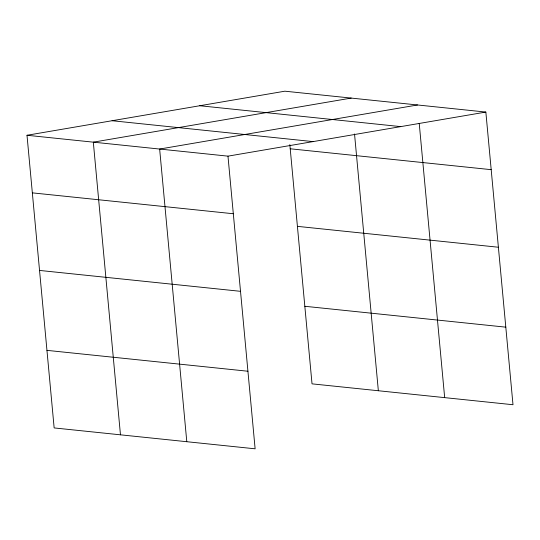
<?xml version="1.0" encoding="UTF-8"?>
<svg xmlns="http://www.w3.org/2000/svg" width="540" height="540" viewBox="0 0 540 540"><rect width="100%" height="100%" fill="white"/><g stroke="black" fill="none" stroke-linecap="round" stroke-linejoin="round"><path stroke-width="0.81" d="M27 135.27L227.975 156.148L255.123 448.808L54.149 427.93L27 135.27L284.877 91.192L485.851 112.07L513 404.73L312.026 383.852L289.832 144.612M351.202 98.084L93.319 142.162L120.467 434.822M417.521 104.976L159.644 149.047L186.793 441.707M227.975 156.148L485.851 112.07M199.78 105.739L400.754 126.617M112.097 120.724L313.072 141.602M290.223 148.784L491.191 169.668M32.346 192.861L233.314 213.746M297.418 226.355L498.393 247.239M39.541 270.432L240.509 291.317M304.83 306.281L505.805 327.159M46.953 350.359L247.928 371.237M419.222 123.336L444.67 397.629M354.53 133.974L378.351 390.744"/></g></svg>
